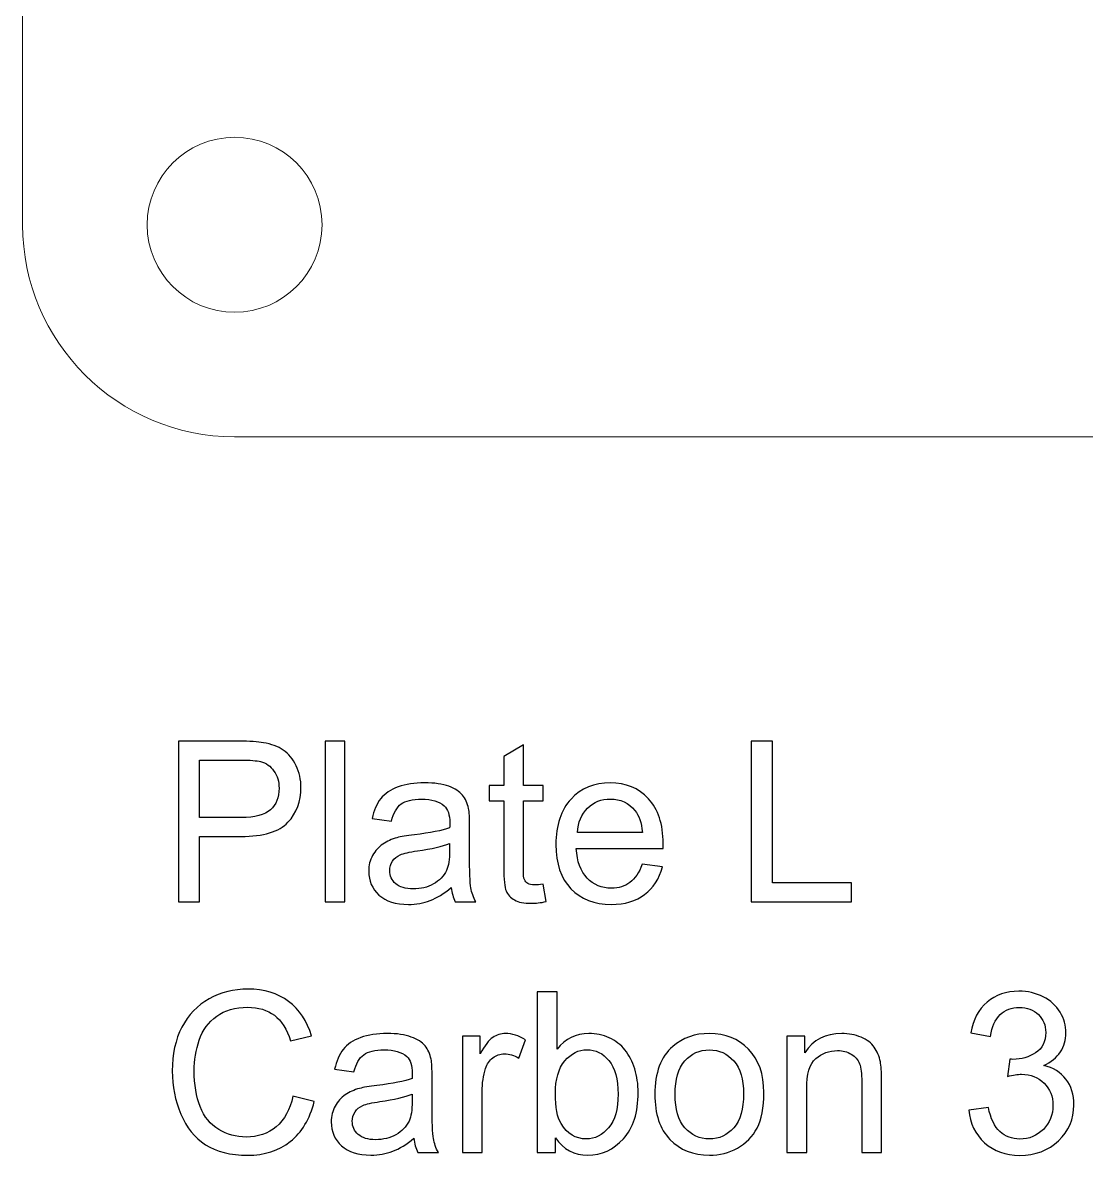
# Model space of a CAD drawing. Header units: millimetres. Extents: x -202 to 204, y -252 to 284.
# Drawn here: x -154.86 to -134.78, y 186.73 to 208.1 of the extents above; entities that cross this region are included whole.
import ezdxf

# ---------------------------------------------------------------- set-up
doc = ezdxf.new("R2010")
doc.units = ezdxf.units.MM
doc.header["$MEASUREMENT"] = 0
doc.layers.add('Layer 1', color=7, linetype='Continuous')

msp = doc.modelspace()

# ---------------------------------------------------------------- linework, layer by layer
at = {"layer": 'Layer 1', "color": 254, "lineweight": 20}
for points, knots in [([(-116.8557, 256.2874), (-114.6465, 256.2874), (-112.8557, 254.4966), (-112.8557, 252.2874), (-112.8557, 252.2874), (-112.8557, 252.2874), (-112.8557, 204.2874), (-112.8557, 204.2874), (-112.8557, 204.2874), (-112.8557, 202.0782), (-114.6465, 200.2874), (-116.8557, 200.2874), (-116.8557, 200.2874), (-116.8557, 200.2874), (-150.8557, 200.2874), (-150.8557, 200.2874), (-150.8557, 200.2874), (-153.0649, 200.2874), (-154.8557, 202.0782), (-154.8557, 204.2874), (-154.8557, 204.2874), (-154.8557, 204.2874), (-154.8557, 252.2874), (-154.8557, 252.2874), (-154.8557, 252.2874), (-154.8557, 254.4966), (-153.0649, 256.2874), (-150.8557, 256.2874), (-150.8557, 256.2874), (-150.8557, 256.2874), (-116.8557, 256.2874), (-116.8557, 256.2874)], [0, 0, 0, 0, 0.1111111, 0.1111111, 0.1111111, 0.1111111, 0.2222222, 0.2222222, 0.2222222, 0.2222222, 0.3333333, 0.3333333, 0.3333333, 0.3333333, 0.4444444, 0.4444444, 0.4444444, 0.4444444, 0.5555556, 0.5555556, 0.5555556, 0.5555556, 0.6666667, 0.6666667, 0.6666667, 0.6666667, 0.7777778, 0.7777778, 0.7777778, 0.7777778, 1, 1, 1, 1]), ([(-152.5057, 204.2874), (-152.5057, 205.1987), (-151.767, 205.9374), (-150.8557, 205.9374), (-150.8557, 205.9374), (-149.9444, 205.9374), (-149.2057, 205.1987), (-149.2057, 204.2874), (-149.2057, 204.2874), (-149.2057, 203.3761), (-149.9444, 202.6374), (-150.8557, 202.6374), (-150.8557, 202.6374), (-151.767, 202.6374), (-152.5057, 203.3761), (-152.5057, 204.2874)], [0, 0, 0, 0, 0.2, 0.2, 0.2, 0.2, 0.4, 0.4, 0.4, 0.4, 0.6, 0.6, 0.6, 0.6, 1, 1, 1, 1])]:
    msp.add_open_spline(points, degree=3, knots=knots, dxfattribs=at)
at = {"layer": 'Layer 1', "color": 242}
for points, knots in [([(-151.9167, 191.5158), (-151.9167, 191.5158), (-151.9167, 194.5461), (-151.9167, 194.5461), (-151.9167, 194.5461), (-151.9167, 194.5461), (-150.7737, 194.5461), (-150.7737, 194.5461), (-150.7737, 194.5461), (-150.5727, 194.5461), (-150.4188, 194.5363), (-150.313, 194.5172), (-150.313, 194.5172), (-150.1641, 194.4925), (-150.0393, 194.4452), (-149.9384, 194.3754), (-149.9384, 194.3754), (-149.8382, 194.3063), (-149.757, 194.2082), (-149.6957, 194.0833), (-149.6957, 194.0833), (-149.6343, 193.9577), (-149.6039, 193.8201), (-149.6039, 193.6698), (-149.6039, 193.6698), (-149.6039, 193.4123), (-149.6858, 193.1936), (-149.8495, 193.0151), (-149.8495, 193.0151), (-150.0139, 192.8373), (-150.3102, 192.7477), (-150.7385, 192.7477), (-150.7385, 192.7477), (-150.7385, 192.7477), (-151.516, 192.7477), (-151.516, 192.7477), (-151.516, 192.7477), (-151.516, 192.7477), (-151.516, 191.5158), (-151.516, 191.5158), (-151.516, 191.5158), (-151.516, 191.5158), (-151.9167, 191.5158), (-151.9167, 191.5158)], [0, 0, 0, 0, 0.0833333, 0.0833333, 0.0833333, 0.0833333, 0.1666667, 0.1666667, 0.1666667, 0.1666667, 0.25, 0.25, 0.25, 0.25, 0.3333333, 0.3333333, 0.3333333, 0.3333333, 0.4166667, 0.4166667, 0.4166667, 0.4166667, 0.5, 0.5, 0.5, 0.5, 0.5833333, 0.5833333, 0.5833333, 0.5833333, 0.6666667, 0.6666667, 0.6666667, 0.6666667, 0.75, 0.75, 0.75, 0.75, 0.8333333, 0.8333333, 0.8333333, 0.8333333, 1, 1, 1, 1]), ([(-149.1489, 191.5158), (-149.1489, 191.5158), (-149.1489, 194.5461), (-149.1489, 194.5461), (-149.1489, 194.5461), (-149.1489, 194.5461), (-148.777, 194.5461), (-148.777, 194.5461), (-148.777, 194.5461), (-148.777, 194.5461), (-148.777, 191.5158), (-148.777, 191.5158), (-148.777, 191.5158), (-148.777, 191.5158), (-149.1489, 191.5158), (-149.1489, 191.5158)], [0, 0, 0, 0, 0.2, 0.2, 0.2, 0.2, 0.4, 0.4, 0.4, 0.4, 0.6, 0.6, 0.6, 0.6, 1, 1, 1, 1]), ([(-145.0334, 191.8488), (-145.0334, 191.8488), (-144.9798, 191.52), (-144.9798, 191.52), (-144.9798, 191.52), (-145.0842, 191.4982), (-145.1781, 191.4869), (-145.2606, 191.4869), (-145.2606, 191.4869), (-145.3961, 191.4869), (-145.5005, 191.508), (-145.5753, 191.5511), (-145.5753, 191.5511), (-145.6494, 191.5934), (-145.7016, 191.6499), (-145.7319, 191.7197), (-145.7319, 191.7197), (-145.7622, 191.7888), (-145.7778, 191.9356), (-145.7778, 192.1586), (-145.7778, 192.1586), (-145.7778, 192.1586), (-145.7778, 193.4215), (-145.7778, 193.4215), (-145.7778, 193.4215), (-145.7778, 193.4215), (-146.0508, 193.4215), (-146.0508, 193.4215), (-146.0508, 193.4215), (-146.0508, 193.4215), (-146.0508, 193.7108), (-146.0508, 193.7108), (-146.0508, 193.7108), (-146.0508, 193.7108), (-145.7778, 193.7108), (-145.7778, 193.7108), (-145.7778, 193.7108), (-145.7778, 193.7108), (-145.7778, 194.2547), (-145.7778, 194.2547), (-145.7778, 194.2547), (-145.7778, 194.2547), (-145.4074, 194.4777), (-145.4074, 194.4777), (-145.4074, 194.4777), (-145.4074, 194.4777), (-145.4074, 193.7108), (-145.4074, 193.7108), (-145.4074, 193.7108), (-145.4074, 193.7108), (-145.0334, 193.7108), (-145.0334, 193.7108), (-145.0334, 193.7108), (-145.0334, 193.7108), (-145.0334, 193.4215), (-145.0334, 193.4215), (-145.0334, 193.4215), (-145.0334, 193.4215), (-145.4074, 193.4215), (-145.4074, 193.4215), (-145.4074, 193.4215), (-145.4074, 193.4215), (-145.4074, 192.1381), (-145.4074, 192.1381), (-145.4074, 192.1381), (-145.4074, 192.0316), (-145.401, 191.9638), (-145.3883, 191.9335), (-145.3883, 191.9335), (-145.3749, 191.9031), (-145.3537, 191.8792), (-145.3241, 191.8608), (-145.3241, 191.8608), (-145.2945, 191.8432), (-145.2521, 191.834), (-145.1971, 191.834), (-145.1971, 191.834), (-145.1555, 191.834), (-145.1011, 191.8389), (-145.0334, 191.8488)], [0, 0, 0, 0, 0.047619, 0.047619, 0.047619, 0.047619, 0.0952381, 0.0952381, 0.0952381, 0.0952381, 0.1428571, 0.1428571, 0.1428571, 0.1428571, 0.1904762, 0.1904762, 0.1904762, 0.1904762, 0.2380952, 0.2380952, 0.2380952, 0.2380952, 0.2857143, 0.2857143, 0.2857143, 0.2857143, 0.3333333, 0.3333333, 0.3333333, 0.3333333, 0.3809524, 0.3809524, 0.3809524, 0.3809524, 0.4285714, 0.4285714, 0.4285714, 0.4285714, 0.4761905, 0.4761905, 0.4761905, 0.4761905, 0.5238095, 0.5238095, 0.5238095, 0.5238095, 0.5714286, 0.5714286, 0.5714286, 0.5714286, 0.6190476, 0.6190476, 0.6190476, 0.6190476, 0.6666667, 0.6666667, 0.6666667, 0.6666667, 0.7142857, 0.7142857, 0.7142857, 0.7142857, 0.7619048, 0.7619048, 0.7619048, 0.7619048, 0.8095238, 0.8095238, 0.8095238, 0.8095238, 0.8571429, 0.8571429, 0.8571429, 0.8571429, 0.9047619, 0.9047619, 0.9047619, 0.9047619, 1, 1, 1, 1]), ([(-141.1084, 191.5158), (-141.1084, 191.5158), (-141.1084, 194.5461), (-141.1084, 194.5461), (-141.1084, 194.5461), (-141.1084, 194.5461), (-140.7069, 194.5461), (-140.7069, 194.5461), (-140.7069, 194.5461), (-140.7069, 194.5461), (-140.7069, 191.8735), (-140.7069, 191.8735), (-140.7069, 191.8735), (-140.7069, 191.8735), (-139.2147, 191.8735), (-139.2147, 191.8735), (-139.2147, 191.8735), (-139.2147, 191.8735), (-139.2147, 191.5158), (-139.2147, 191.5158), (-139.2147, 191.5158), (-139.2147, 191.5158), (-141.1084, 191.5158), (-141.1084, 191.5158)], [0, 0, 0, 0, 0.1428571, 0.1428571, 0.1428571, 0.1428571, 0.2857143, 0.2857143, 0.2857143, 0.2857143, 0.4285714, 0.4285714, 0.4285714, 0.4285714, 0.5714286, 0.5714286, 0.5714286, 0.5714286, 0.7142857, 0.7142857, 0.7142857, 0.7142857, 1, 1, 1, 1]), ([(-151.516, 193.1054), (-151.516, 193.1054), (-150.7321, 193.1054), (-150.7321, 193.1054), (-150.7321, 193.1054), (-150.4732, 193.1054), (-150.289, 193.1534), (-150.1804, 193.25), (-150.1804, 193.25), (-150.0717, 193.3467), (-150.0174, 193.4822), (-150.0174, 193.6571), (-150.0174, 193.6571), (-150.0174, 193.7841), (-150.0491, 193.8928), (-150.1133, 193.9831), (-150.1133, 193.9831), (-150.1775, 194.0734), (-150.2615, 194.1327), (-150.3666, 194.1616), (-150.3666, 194.1616), (-150.4344, 194.1793), (-150.5585, 194.1884), (-150.7406, 194.1884), (-150.7406, 194.1884), (-150.7406, 194.1884), (-151.516, 194.1884), (-151.516, 194.1884), (-151.516, 194.1884), (-151.516, 194.1884), (-151.516, 193.1054), (-151.516, 193.1054)], [0, 0, 0, 0, 0.1111111, 0.1111111, 0.1111111, 0.1111111, 0.2222222, 0.2222222, 0.2222222, 0.2222222, 0.3333333, 0.3333333, 0.3333333, 0.3333333, 0.4444444, 0.4444444, 0.4444444, 0.4444444, 0.5555556, 0.5555556, 0.5555556, 0.5555556, 0.6666667, 0.6666667, 0.6666667, 0.6666667, 0.7777778, 0.7777778, 0.7777778, 0.7777778, 1, 1, 1, 1]), ([(-146.7676, 191.7867), (-146.9059, 191.6696), (-147.0386, 191.5871), (-147.1656, 191.5384), (-147.1656, 191.5384), (-147.2933, 191.4904), (-147.4301, 191.4664), (-147.5762, 191.4664), (-147.5762, 191.4664), (-147.8175, 191.4664), (-148.0023, 191.525), (-148.1322, 191.6428), (-148.1322, 191.6428), (-148.2613, 191.7606), (-148.3262, 191.9116), (-148.3262, 192.0944), (-148.3262, 192.0944), (-148.3262, 192.2023), (-148.3022, 192.3004), (-148.2528, 192.3893), (-148.2528, 192.3893), (-148.2041, 192.4782), (-148.1399, 192.5494), (-148.0609, 192.6031), (-148.0609, 192.6031), (-147.9812, 192.6567), (-147.8923, 192.6976), (-147.7928, 192.7251), (-147.7928, 192.7251), (-147.7201, 192.7442), (-147.6101, 192.7632), (-147.4626, 192.7809), (-147.4626, 192.7809), (-147.162, 192.8168), (-146.9405, 192.8592), (-146.7987, 192.9093), (-146.7987, 192.9093), (-146.7973, 192.9601), (-146.7966, 192.9925), (-146.7966, 193.0059), (-146.7966, 193.0059), (-146.7966, 193.1576), (-146.8318, 193.2649), (-146.9024, 193.3262), (-146.9024, 193.3262), (-146.9969, 193.4109), (-147.1388, 193.4525), (-147.3257, 193.4525), (-147.3257, 193.4525), (-147.5007, 193.4525), (-147.6298, 193.4222), (-147.7138, 193.3608), (-147.7138, 193.3608), (-147.797, 193.2994), (-147.8584, 193.1908), (-147.8986, 193.0348), (-147.8986, 193.0348), (-147.8986, 193.0348), (-148.262, 193.0849), (-148.262, 193.0849), (-148.262, 193.0849), (-148.2288, 193.2402), (-148.1745, 193.3665), (-148.099, 193.4617), (-148.099, 193.4617), (-148.0235, 193.5577), (-147.9134, 193.6317), (-147.7702, 193.6832), (-147.7702, 193.6832), (-147.627, 193.7348), (-147.4612, 193.7609), (-147.2721, 193.7609), (-147.2721, 193.7609), (-147.0844, 193.7609), (-146.9327, 193.7383), (-146.8156, 193.6945), (-146.8156, 193.6945), (-146.6985, 193.6501), (-146.6124, 193.5951), (-146.5567, 193.528), (-146.5567, 193.528), (-146.5016, 193.461), (-146.4635, 193.377), (-146.441, 193.2747), (-146.441, 193.2747), (-146.429, 193.2112), (-146.4226, 193.0969), (-146.4226, 192.9318), (-146.4226, 192.9318), (-146.4226, 192.9318), (-146.4226, 192.4358), (-146.4226, 192.4358), (-146.4226, 192.4358), (-146.4226, 192.0894), (-146.4149, 191.8707), (-146.3986, 191.7797), (-146.3986, 191.7797), (-146.3831, 191.688), (-146.3514, 191.5998), (-146.3048, 191.5158), (-146.3048, 191.5158), (-146.3048, 191.5158), (-146.6936, 191.5158), (-146.6936, 191.5158), (-146.6936, 191.5158), (-146.7317, 191.5927), (-146.7571, 191.683), (-146.7676, 191.7867)], [0, 0, 0, 0, 0.0357143, 0.0357143, 0.0357143, 0.0357143, 0.0714286, 0.0714286, 0.0714286, 0.0714286, 0.1071429, 0.1071429, 0.1071429, 0.1071429, 0.1428571, 0.1428571, 0.1428571, 0.1428571, 0.1785714, 0.1785714, 0.1785714, 0.1785714, 0.2142857, 0.2142857, 0.2142857, 0.2142857, 0.25, 0.25, 0.25, 0.25, 0.2857143, 0.2857143, 0.2857143, 0.2857143, 0.3214286, 0.3214286, 0.3214286, 0.3214286, 0.3571429, 0.3571429, 0.3571429, 0.3571429, 0.3928571, 0.3928571, 0.3928571, 0.3928571, 0.4285714, 0.4285714, 0.4285714, 0.4285714, 0.4642857, 0.4642857, 0.4642857, 0.4642857, 0.5, 0.5, 0.5, 0.5, 0.5357143, 0.5357143, 0.5357143, 0.5357143, 0.5714286, 0.5714286, 0.5714286, 0.5714286, 0.6071429, 0.6071429, 0.6071429, 0.6071429, 0.6428571, 0.6428571, 0.6428571, 0.6428571, 0.6785714, 0.6785714, 0.6785714, 0.6785714, 0.7142857, 0.7142857, 0.7142857, 0.7142857, 0.75, 0.75, 0.75, 0.75, 0.7857143, 0.7857143, 0.7857143, 0.7857143, 0.8214286, 0.8214286, 0.8214286, 0.8214286, 0.8571429, 0.8571429, 0.8571429, 0.8571429, 0.8928571, 0.8928571, 0.8928571, 0.8928571, 0.9285714, 0.9285714, 0.9285714, 0.9285714, 1, 1, 1, 1]), ([(-143.1672, 192.2228), (-143.1672, 192.2228), (-142.7827, 192.1755), (-142.7827, 192.1755), (-142.7827, 192.1755), (-142.8433, 191.9504), (-142.9555, 191.7761), (-143.1192, 191.652), (-143.1192, 191.652), (-143.2836, 191.5285), (-143.4932, 191.4664), (-143.7479, 191.4664), (-143.7479, 191.4664), (-144.0689, 191.4664), (-144.3236, 191.5652), (-144.5113, 191.7627), (-144.5113, 191.7627), (-144.6996, 191.9603), (-144.7935, 192.2376), (-144.7935, 192.5946), (-144.7935, 192.5946), (-144.7935, 192.9643), (-144.6982, 193.2507), (-144.5084, 193.4547), (-144.5084, 193.4547), (-144.3179, 193.6586), (-144.0717, 193.7609), (-143.7683, 193.7609), (-143.7683, 193.7609), (-143.4748, 193.7609), (-143.2349, 193.6607), (-143.0494, 193.461), (-143.0494, 193.461), (-142.8631, 193.2613), (-142.77, 192.9798), (-142.77, 192.6179), (-142.77, 192.6179), (-142.77, 192.5953), (-142.7707, 192.5621), (-142.7721, 192.5184), (-142.7721, 192.5184), (-142.7721, 192.5184), (-144.409, 192.5184), (-144.409, 192.5184), (-144.409, 192.5184), (-144.3955, 192.2771), (-144.3271, 192.0922), (-144.2043, 191.9645), (-144.2043, 191.9645), (-144.0816, 191.8361), (-143.9292, 191.7719), (-143.7457, 191.7719), (-143.7457, 191.7719), (-143.6096, 191.7719), (-143.4932, 191.8079), (-143.3965, 191.8799), (-143.3965, 191.8799), (-143.2998, 191.9511), (-143.2236, 192.0654), (-143.1672, 192.2228)], [0, 0, 0, 0, 0.0625, 0.0625, 0.0625, 0.0625, 0.125, 0.125, 0.125, 0.125, 0.1875, 0.1875, 0.1875, 0.1875, 0.25, 0.25, 0.25, 0.25, 0.3125, 0.3125, 0.3125, 0.3125, 0.375, 0.375, 0.375, 0.375, 0.4375, 0.4375, 0.4375, 0.4375, 0.5, 0.5, 0.5, 0.5, 0.5625, 0.5625, 0.5625, 0.5625, 0.625, 0.625, 0.625, 0.625, 0.6875, 0.6875, 0.6875, 0.6875, 0.75, 0.75, 0.75, 0.75, 0.8125, 0.8125, 0.8125, 0.8125, 0.875, 0.875, 0.875, 0.875, 1, 1, 1, 1]), ([(-144.3885, 192.8246), (-144.3885, 192.8246), (-143.163, 192.8246), (-143.163, 192.8246), (-143.163, 192.8246), (-143.1792, 193.0087), (-143.2265, 193.1477), (-143.3034, 193.2395), (-143.3034, 193.2395), (-143.4219, 193.3827), (-143.5757, 193.4547), (-143.7641, 193.4547), (-143.7641, 193.4547), (-143.9348, 193.4547), (-144.0788, 193.3975), (-144.1952, 193.2832), (-144.1952, 193.2832), (-144.3116, 193.1689), (-144.3758, 193.0158), (-144.3885, 192.8246)], [0, 0, 0, 0, 0.1666667, 0.1666667, 0.1666667, 0.1666667, 0.3333333, 0.3333333, 0.3333333, 0.3333333, 0.5, 0.5, 0.5, 0.5, 0.6666667, 0.6666667, 0.6666667, 0.6666667, 1, 1, 1, 1]), ([(-146.7987, 192.6179), (-146.9341, 192.5621), (-147.1366, 192.5156), (-147.4062, 192.4768), (-147.4062, 192.4768), (-147.5593, 192.4549), (-147.6679, 192.4302), (-147.7307, 192.4027), (-147.7307, 192.4027), (-147.7942, 192.3752), (-147.8436, 192.3349), (-147.8775, 192.2813), (-147.8775, 192.2813), (-147.912, 192.2284), (-147.9297, 192.1698), (-147.9297, 192.1049), (-147.9297, 192.1049), (-147.9297, 192.0055), (-147.8916, 191.9229), (-147.8168, 191.8566), (-147.8168, 191.8566), (-147.742, 191.791), (-147.6319, 191.7578), (-147.4873, 191.7578), (-147.4873, 191.7578), (-147.3441, 191.7578), (-147.2164, 191.7888), (-147.1049, 191.8516), (-147.1049, 191.8516), (-146.9934, 191.9144), (-146.9109, 192.0005), (-146.8587, 192.1092), (-146.8587, 192.1092), (-146.8184, 192.1931), (-146.7987, 192.3173), (-146.7987, 192.481), (-146.7987, 192.481), (-146.7987, 192.481), (-146.7987, 192.6179), (-146.7987, 192.6179)], [0, 0, 0, 0, 0.0909091, 0.0909091, 0.0909091, 0.0909091, 0.1818182, 0.1818182, 0.1818182, 0.1818182, 0.2727273, 0.2727273, 0.2727273, 0.2727273, 0.3636364, 0.3636364, 0.3636364, 0.3636364, 0.4545455, 0.4545455, 0.4545455, 0.4545455, 0.5454545, 0.5454545, 0.5454545, 0.5454545, 0.6363636, 0.6363636, 0.6363636, 0.6363636, 0.7272727, 0.7272727, 0.7272727, 0.7272727, 0.8181818, 0.8181818, 0.8181818, 0.8181818, 1, 1, 1, 1]), ([(-149.7549, 187.8491), (-149.7549, 187.8491), (-149.3535, 187.7475), (-149.3535, 187.7475), (-149.3535, 187.7475), (-149.4374, 187.4187), (-149.5891, 187.1675), (-149.8071, 186.9939), (-149.8071, 186.9939), (-150.0259, 186.8211), (-150.2926, 186.735), (-150.6086, 186.735), (-150.6086, 186.735), (-150.9353, 186.735), (-151.2006, 186.8013), (-151.4052, 186.934), (-151.4052, 186.934), (-151.6098, 187.0673), (-151.7657, 187.2599), (-151.8723, 187.5118), (-151.8723, 187.5118), (-151.9788, 187.7644), (-152.0324, 188.0353), (-152.0324, 188.3246), (-152.0324, 188.3246), (-152.0324, 188.64), (-151.9725, 188.9151), (-151.8518, 189.1501), (-151.8518, 189.1501), (-151.7312, 189.385), (-151.5597, 189.5635), (-151.3368, 189.6856), (-151.3368, 189.6856), (-151.1145, 189.8077), (-150.8697, 189.8683), (-150.6023, 189.8683), (-150.6023, 189.8683), (-150.2989, 189.8683), (-150.0442, 189.7914), (-149.8375, 189.6369), (-149.8375, 189.6369), (-149.6307, 189.4824), (-149.4868, 189.2658), (-149.4057, 188.9857), (-149.4057, 188.9857), (-149.4057, 188.9857), (-149.8001, 188.8926), (-149.8001, 188.8926), (-149.8001, 188.8926), (-149.8706, 189.1134), (-149.9722, 189.2736), (-150.1063, 189.3745), (-150.1063, 189.3745), (-150.2396, 189.4754), (-150.4076, 189.5254), (-150.6108, 189.5254), (-150.6108, 189.5254), (-150.8436, 189.5254), (-151.0376, 189.4697), (-151.1942, 189.3582), (-151.1942, 189.3582), (-151.3509, 189.246), (-151.4609, 189.0965), (-151.5237, 188.9081), (-151.5237, 188.9081), (-151.5872, 188.7204), (-151.619, 188.5264), (-151.619, 188.3267), (-151.619, 188.3267), (-151.619, 188.0685), (-151.5816, 187.8441), (-151.5068, 187.6515), (-151.5068, 187.6515), (-151.4313, 187.4596), (-151.3149, 187.3157), (-151.1561, 187.2204), (-151.1561, 187.2204), (-150.9974, 187.1252), (-150.8259, 187.0779), (-150.6411, 187.0779), (-150.6411, 187.0779), (-150.4167, 187.0779), (-150.2269, 187.1428), (-150.071, 187.2719), (-150.071, 187.2719), (-149.9151, 187.4017), (-149.81, 187.5944), (-149.7549, 187.8491)], [0, 0, 0, 0, 0.0434783, 0.0434783, 0.0434783, 0.0434783, 0.0869565, 0.0869565, 0.0869565, 0.0869565, 0.1304348, 0.1304348, 0.1304348, 0.1304348, 0.173913, 0.173913, 0.173913, 0.173913, 0.2173913, 0.2173913, 0.2173913, 0.2173913, 0.2608696, 0.2608696, 0.2608696, 0.2608696, 0.3043478, 0.3043478, 0.3043478, 0.3043478, 0.3478261, 0.3478261, 0.3478261, 0.3478261, 0.3913043, 0.3913043, 0.3913043, 0.3913043, 0.4347826, 0.4347826, 0.4347826, 0.4347826, 0.4782609, 0.4782609, 0.4782609, 0.4782609, 0.5217391, 0.5217391, 0.5217391, 0.5217391, 0.5652174, 0.5652174, 0.5652174, 0.5652174, 0.6086957, 0.6086957, 0.6086957, 0.6086957, 0.6521739, 0.6521739, 0.6521739, 0.6521739, 0.6956522, 0.6956522, 0.6956522, 0.6956522, 0.7391304, 0.7391304, 0.7391304, 0.7391304, 0.7826087, 0.7826087, 0.7826087, 0.7826087, 0.826087, 0.826087, 0.826087, 0.826087, 0.8695652, 0.8695652, 0.8695652, 0.8695652, 0.9130435, 0.9130435, 0.9130435, 0.9130435, 1, 1, 1, 1]), ([(-144.7999, 186.7865), (-144.7999, 186.7865), (-145.1449, 186.7865), (-145.1449, 186.7865), (-145.1449, 186.7865), (-145.1449, 186.7865), (-145.1449, 189.8168), (-145.1449, 189.8168), (-145.1449, 189.8168), (-145.1449, 189.8168), (-144.7731, 189.8168), (-144.7731, 189.8168), (-144.7731, 189.8168), (-144.7731, 189.8168), (-144.7731, 188.7359), (-144.7731, 188.7359), (-144.7731, 188.7359), (-144.6158, 188.9328), (-144.4154, 189.0316), (-144.172, 189.0316), (-144.172, 189.0316), (-144.0365, 189.0316), (-143.9088, 189.004), (-143.7881, 188.9497), (-143.7881, 188.9497), (-143.6675, 188.8954), (-143.5687, 188.8185), (-143.4904, 188.7204), (-143.4904, 188.7204), (-143.4128, 188.6216), (-143.3514, 188.5031), (-143.3077, 188.3634), (-143.3077, 188.3634), (-143.2632, 188.2244), (-143.2413, 188.0755), (-143.2413, 187.9175), (-143.2413, 187.9175), (-143.2413, 187.5407), (-143.3345, 187.25), (-143.5207, 187.0447), (-143.5207, 187.0447), (-143.7063, 186.8394), (-143.93, 186.7371), (-144.1903, 186.7371), (-144.1903, 186.7371), (-144.4492, 186.7371), (-144.6524, 186.8451), (-144.7999, 187.0617), (-144.7999, 187.0617), (-144.7999, 187.0617), (-144.7999, 186.7865), (-144.7999, 186.7865)], [0, 0, 0, 0, 0.0714286, 0.0714286, 0.0714286, 0.0714286, 0.1428571, 0.1428571, 0.1428571, 0.1428571, 0.2142857, 0.2142857, 0.2142857, 0.2142857, 0.2857143, 0.2857143, 0.2857143, 0.2857143, 0.3571429, 0.3571429, 0.3571429, 0.3571429, 0.4285714, 0.4285714, 0.4285714, 0.4285714, 0.5, 0.5, 0.5, 0.5, 0.5714286, 0.5714286, 0.5714286, 0.5714286, 0.6428571, 0.6428571, 0.6428571, 0.6428571, 0.7142857, 0.7142857, 0.7142857, 0.7142857, 0.7857143, 0.7857143, 0.7857143, 0.7857143, 0.8571429, 0.8571429, 0.8571429, 0.8571429, 1, 1, 1, 1]), ([(-137.005, 187.5866), (-137.005, 187.5866), (-136.6332, 187.636), (-136.6332, 187.636), (-136.6332, 187.636), (-136.5901, 187.425), (-136.5175, 187.2733), (-136.4152, 187.1802), (-136.4152, 187.1802), (-136.3122, 187.0871), (-136.1873, 187.0405), (-136.0398, 187.0405), (-136.0398, 187.0405), (-135.8648, 187.0405), (-135.7167, 187.1012), (-135.596, 187.2225), (-135.596, 187.2225), (-135.4761, 187.3439), (-135.4154, 187.4942), (-135.4154, 187.6734), (-135.4154, 187.6734), (-135.4154, 187.8441), (-135.4711, 187.9852), (-135.5826, 188.096), (-135.5826, 188.096), (-135.6948, 188.2068), (-135.8366, 188.2625), (-136.0088, 188.2625), (-136.0088, 188.2625), (-136.0793, 188.2625), (-136.1668, 188.2484), (-136.2712, 188.2209), (-136.2712, 188.2209), (-136.2712, 188.2209), (-136.2296, 188.5476), (-136.2296, 188.5476), (-136.2296, 188.5476), (-136.2049, 188.5447), (-136.1852, 188.5433), (-136.1696, 188.5433), (-136.1696, 188.5433), (-136.0116, 188.5433), (-135.8691, 188.5849), (-135.7421, 188.6675), (-135.7421, 188.6675), (-135.6151, 188.75), (-135.5516, 188.8778), (-135.5516, 189.0499), (-135.5516, 189.0499), (-135.5516, 189.1861), (-135.5981, 189.2997), (-135.6906, 189.3886), (-135.6906, 189.3886), (-135.783, 189.4782), (-135.9022, 189.5233), (-136.0483, 189.5233), (-136.0483, 189.5233), (-136.1929, 189.5233), (-136.3136, 189.4775), (-136.4095, 189.3872), (-136.4095, 189.3872), (-136.5062, 189.2961), (-136.5683, 189.1593), (-136.5958, 188.9772), (-136.5958, 188.9772), (-136.5958, 188.9772), (-136.9676, 189.0436), (-136.9676, 189.0436), (-136.9676, 189.0436), (-136.9225, 189.2933), (-136.8187, 189.4866), (-136.6579, 189.6235), (-136.6579, 189.6235), (-136.4963, 189.7604), (-136.2959, 189.8295), (-136.056, 189.8295), (-136.056, 189.8295), (-135.8909, 189.8295), (-135.7385, 189.7936), (-135.5995, 189.723), (-135.5995, 189.723), (-135.4606, 189.6517), (-135.354, 189.5551), (-135.2799, 189.4323), (-135.2799, 189.4323), (-135.2066, 189.3095), (-135.1692, 189.1797), (-135.1692, 189.0414), (-135.1692, 189.0414), (-135.1692, 188.9109), (-135.2044, 188.7917), (-135.275, 188.6837), (-135.275, 188.6837), (-135.3455, 188.5765), (-135.4493, 188.4911), (-135.5868, 188.4276), (-135.5868, 188.4276), (-135.4076, 188.3867), (-135.2686, 188.3006), (-135.1692, 188.1701), (-135.1692, 188.1701), (-135.0704, 188.0403), (-135.021, 187.8773), (-135.021, 187.6818), (-135.021, 187.6818), (-135.021, 187.4173), (-135.1169, 187.1929), (-135.3103, 187.0087), (-135.3103, 187.0087), (-135.5029, 186.8246), (-135.747, 186.7329), (-136.0419, 186.7329), (-136.0419, 186.7329), (-136.3079, 186.7329), (-136.5288, 186.8119), (-136.7044, 186.9706), (-136.7044, 186.9706), (-136.8801, 187.1287), (-136.9803, 187.334), (-137.005, 187.5866)], [0, 0, 0, 0, 0.0322581, 0.0322581, 0.0322581, 0.0322581, 0.0645161, 0.0645161, 0.0645161, 0.0645161, 0.0967742, 0.0967742, 0.0967742, 0.0967742, 0.1290323, 0.1290323, 0.1290323, 0.1290323, 0.1612903, 0.1612903, 0.1612903, 0.1612903, 0.1935484, 0.1935484, 0.1935484, 0.1935484, 0.2258065, 0.2258065, 0.2258065, 0.2258065, 0.2580645, 0.2580645, 0.2580645, 0.2580645, 0.2903226, 0.2903226, 0.2903226, 0.2903226, 0.3225806, 0.3225806, 0.3225806, 0.3225806, 0.3548387, 0.3548387, 0.3548387, 0.3548387, 0.3870968, 0.3870968, 0.3870968, 0.3870968, 0.4193548, 0.4193548, 0.4193548, 0.4193548, 0.4516129, 0.4516129, 0.4516129, 0.4516129, 0.483871, 0.483871, 0.483871, 0.483871, 0.516129, 0.516129, 0.516129, 0.516129, 0.5483871, 0.5483871, 0.5483871, 0.5483871, 0.5806452, 0.5806452, 0.5806452, 0.5806452, 0.6129032, 0.6129032, 0.6129032, 0.6129032, 0.6451613, 0.6451613, 0.6451613, 0.6451613, 0.6774194, 0.6774194, 0.6774194, 0.6774194, 0.7096774, 0.7096774, 0.7096774, 0.7096774, 0.7419355, 0.7419355, 0.7419355, 0.7419355, 0.7741935, 0.7741935, 0.7741935, 0.7741935, 0.8064516, 0.8064516, 0.8064516, 0.8064516, 0.8387097, 0.8387097, 0.8387097, 0.8387097, 0.8709677, 0.8709677, 0.8709677, 0.8709677, 0.9032258, 0.9032258, 0.9032258, 0.9032258, 0.9354839, 0.9354839, 0.9354839, 0.9354839, 1, 1, 1, 1]), ([(-147.4746, 187.0574), (-147.6129, 186.9403), (-147.7456, 186.8578), (-147.8726, 186.8091), (-147.8726, 186.8091), (-148.0003, 186.7611), (-148.1371, 186.7371), (-148.2832, 186.7371), (-148.2832, 186.7371), (-148.5245, 186.7371), (-148.7093, 186.7957), (-148.8392, 186.9135), (-148.8392, 186.9135), (-148.9683, 187.0313), (-149.0332, 187.1823), (-149.0332, 187.3651), (-149.0332, 187.3651), (-149.0332, 187.473), (-149.0092, 187.5711), (-148.9598, 187.66), (-148.9598, 187.66), (-148.9111, 187.7489), (-148.8469, 187.8201), (-148.7679, 187.8738), (-148.7679, 187.8738), (-148.6882, 187.9274), (-148.5993, 187.9683), (-148.4998, 187.9958), (-148.4998, 187.9958), (-148.4271, 188.0149), (-148.3171, 188.0339), (-148.1696, 188.0516), (-148.1696, 188.0516), (-147.869, 188.0875), (-147.6475, 188.1299), (-147.5057, 188.18), (-147.5057, 188.18), (-147.5043, 188.2308), (-147.5036, 188.2632), (-147.5036, 188.2766), (-147.5036, 188.2766), (-147.5036, 188.4283), (-147.5388, 188.5356), (-147.6094, 188.5969), (-147.6094, 188.5969), (-147.7039, 188.6816), (-147.8458, 188.7232), (-148.0327, 188.7232), (-148.0327, 188.7232), (-148.2077, 188.7232), (-148.3368, 188.6929), (-148.4208, 188.6315), (-148.4208, 188.6315), (-148.504, 188.5701), (-148.5654, 188.4615), (-148.6056, 188.3055), (-148.6056, 188.3055), (-148.6056, 188.3055), (-148.969, 188.3556), (-148.969, 188.3556), (-148.969, 188.3556), (-148.9358, 188.5109), (-148.8815, 188.6372), (-148.806, 188.7324), (-148.806, 188.7324), (-148.7305, 188.8284), (-148.6204, 188.9024), (-148.4772, 188.9539), (-148.4772, 188.9539), (-148.334, 189.0055), (-148.1682, 189.0316), (-147.9791, 189.0316), (-147.9791, 189.0316), (-147.7914, 189.0316), (-147.6397, 189.009), (-147.5226, 188.9652), (-147.5226, 188.9652), (-147.4055, 188.9208), (-147.3194, 188.8658), (-147.2637, 188.7987), (-147.2637, 188.7987), (-147.2086, 188.7317), (-147.1705, 188.6477), (-147.148, 188.5454), (-147.148, 188.5454), (-147.136, 188.4819), (-147.1296, 188.3676), (-147.1296, 188.2025), (-147.1296, 188.2025), (-147.1296, 188.2025), (-147.1296, 187.7065), (-147.1296, 187.7065), (-147.1296, 187.7065), (-147.1296, 187.3601), (-147.1219, 187.1414), (-147.1056, 187.0504), (-147.1056, 187.0504), (-147.0901, 186.9587), (-147.0584, 186.8705), (-147.0118, 186.7865), (-147.0118, 186.7865), (-147.0118, 186.7865), (-147.4006, 186.7865), (-147.4006, 186.7865), (-147.4006, 186.7865), (-147.4387, 186.8634), (-147.4641, 186.9537), (-147.4746, 187.0574)], [0, 0, 0, 0, 0.0357143, 0.0357143, 0.0357143, 0.0357143, 0.0714286, 0.0714286, 0.0714286, 0.0714286, 0.1071429, 0.1071429, 0.1071429, 0.1071429, 0.1428571, 0.1428571, 0.1428571, 0.1428571, 0.1785714, 0.1785714, 0.1785714, 0.1785714, 0.2142857, 0.2142857, 0.2142857, 0.2142857, 0.25, 0.25, 0.25, 0.25, 0.2857143, 0.2857143, 0.2857143, 0.2857143, 0.3214286, 0.3214286, 0.3214286, 0.3214286, 0.3571429, 0.3571429, 0.3571429, 0.3571429, 0.3928571, 0.3928571, 0.3928571, 0.3928571, 0.4285714, 0.4285714, 0.4285714, 0.4285714, 0.4642857, 0.4642857, 0.4642857, 0.4642857, 0.5, 0.5, 0.5, 0.5, 0.5357143, 0.5357143, 0.5357143, 0.5357143, 0.5714286, 0.5714286, 0.5714286, 0.5714286, 0.6071429, 0.6071429, 0.6071429, 0.6071429, 0.6428571, 0.6428571, 0.6428571, 0.6428571, 0.6785714, 0.6785714, 0.6785714, 0.6785714, 0.7142857, 0.7142857, 0.7142857, 0.7142857, 0.75, 0.75, 0.75, 0.75, 0.7857143, 0.7857143, 0.7857143, 0.7857143, 0.8214286, 0.8214286, 0.8214286, 0.8214286, 0.8571429, 0.8571429, 0.8571429, 0.8571429, 0.8928571, 0.8928571, 0.8928571, 0.8928571, 0.9285714, 0.9285714, 0.9285714, 0.9285714, 1, 1, 1, 1]), ([(-146.5567, 186.7865), (-146.5567, 186.7865), (-146.5567, 188.9815), (-146.5567, 188.9815), (-146.5567, 188.9815), (-146.5567, 188.9815), (-146.2223, 188.9815), (-146.2223, 188.9815), (-146.2223, 188.9815), (-146.2223, 188.9815), (-146.2223, 188.6492), (-146.2223, 188.6492), (-146.2223, 188.6492), (-146.1369, 188.8044), (-146.0579, 188.9074), (-145.9852, 188.9568), (-145.9852, 188.9568), (-145.9133, 189.0062), (-145.8335, 189.0316), (-145.7468, 189.0316), (-145.7468, 189.0316), (-145.6212, 189.0316), (-145.4942, 188.9913), (-145.3644, 188.9116), (-145.3644, 188.9116), (-145.3644, 188.9116), (-145.4928, 188.5659), (-145.4928, 188.5659), (-145.4928, 188.5659), (-145.5831, 188.6202), (-145.6741, 188.647), (-145.7651, 188.647), (-145.7651, 188.647), (-145.847, 188.647), (-145.9196, 188.6223), (-145.9845, 188.5737), (-145.9845, 188.5737), (-146.0494, 188.5243), (-146.0953, 188.4565), (-146.1228, 188.3698), (-146.1228, 188.3698), (-146.1644, 188.2378), (-146.1849, 188.0932), (-146.1849, 187.9358), (-146.1849, 187.9358), (-146.1849, 187.9358), (-146.1849, 186.7865), (-146.1849, 186.7865), (-146.1849, 186.7865), (-146.1849, 186.7865), (-146.5567, 186.7865), (-146.5567, 186.7865)], [0, 0, 0, 0, 0.0714286, 0.0714286, 0.0714286, 0.0714286, 0.1428571, 0.1428571, 0.1428571, 0.1428571, 0.2142857, 0.2142857, 0.2142857, 0.2142857, 0.2857143, 0.2857143, 0.2857143, 0.2857143, 0.3571429, 0.3571429, 0.3571429, 0.3571429, 0.4285714, 0.4285714, 0.4285714, 0.4285714, 0.5, 0.5, 0.5, 0.5, 0.5714286, 0.5714286, 0.5714286, 0.5714286, 0.6428571, 0.6428571, 0.6428571, 0.6428571, 0.7142857, 0.7142857, 0.7142857, 0.7142857, 0.7857143, 0.7857143, 0.7857143, 0.7857143, 0.8571429, 0.8571429, 0.8571429, 0.8571429, 1, 1, 1, 1]), ([(-142.9274, 187.8843), (-142.9274, 188.2907), (-142.8145, 188.592), (-142.588, 188.7874), (-142.588, 188.7874), (-142.3996, 188.9497), (-142.1696, 189.0316), (-141.898, 189.0316), (-141.898, 189.0316), (-141.596, 189.0316), (-141.3491, 188.9328), (-141.1579, 188.7345), (-141.1579, 188.7345), (-140.966, 188.537), (-140.8707, 188.2639), (-140.8707, 187.9154), (-140.8707, 187.9154), (-140.8707, 187.6325), (-140.9131, 187.4102), (-140.9977, 187.2486), (-140.9977, 187.2486), (-141.0824, 187.0864), (-141.2059, 186.9608), (-141.3674, 186.8712), (-141.3674, 186.8712), (-141.5297, 186.7816), (-141.7061, 186.7371), (-141.898, 186.7371), (-141.898, 186.7371), (-142.2049, 186.7371), (-142.4533, 186.8352), (-142.6431, 187.0327), (-142.6431, 187.0327), (-142.8329, 187.2296), (-142.9274, 187.5132), (-142.9274, 187.8843)], [0, 0, 0, 0, 0.1, 0.1, 0.1, 0.1, 0.2, 0.2, 0.2, 0.2, 0.3, 0.3, 0.3, 0.3, 0.4, 0.4, 0.4, 0.4, 0.5, 0.5, 0.5, 0.5, 0.6, 0.6, 0.6, 0.6, 0.7, 0.7, 0.7, 0.7, 0.8, 0.8, 0.8, 0.8, 1, 1, 1, 1]), ([(-140.434, 186.7865), (-140.434, 186.7865), (-140.434, 188.9815), (-140.434, 188.9815), (-140.434, 188.9815), (-140.434, 188.9815), (-140.0996, 188.9815), (-140.0996, 188.9815), (-140.0996, 188.9815), (-140.0996, 188.9815), (-140.0996, 188.6696), (-140.0996, 188.6696), (-140.0996, 188.6696), (-139.938, 188.9109), (-139.7052, 189.0316), (-139.4011, 189.0316), (-139.4011, 189.0316), (-139.2684, 189.0316), (-139.1471, 189.0076), (-139.0363, 188.9603), (-139.0363, 188.9603), (-138.9248, 188.9123), (-138.8423, 188.8502), (-138.7872, 188.7726), (-138.7872, 188.7726), (-138.7315, 188.6957), (-138.6934, 188.604), (-138.6708, 188.4982), (-138.6708, 188.4982), (-138.6574, 188.429), (-138.6504, 188.3084), (-138.6504, 188.1362), (-138.6504, 188.1362), (-138.6504, 188.1362), (-138.6504, 186.7865), (-138.6504, 186.7865), (-138.6504, 186.7865), (-138.6504, 186.7865), (-139.0229, 186.7865), (-139.0229, 186.7865), (-139.0229, 186.7865), (-139.0229, 186.7865), (-139.0229, 188.1221), (-139.0229, 188.1221), (-139.0229, 188.1221), (-139.0229, 188.2731), (-139.037, 188.3867), (-139.0659, 188.4622), (-139.0659, 188.4622), (-139.0949, 188.537), (-139.1464, 188.5969), (-139.2198, 188.6414), (-139.2198, 188.6414), (-139.2938, 188.6865), (-139.3799, 188.7091), (-139.4794, 188.7091), (-139.4794, 188.7091), (-139.6381, 188.7091), (-139.7743, 188.6583), (-139.89, 188.5581), (-139.89, 188.5581), (-140.005, 188.4572), (-140.0622, 188.2667), (-140.0622, 187.9852), (-140.0622, 187.9852), (-140.0622, 187.9852), (-140.0622, 186.7865), (-140.0622, 186.7865), (-140.0622, 186.7865), (-140.0622, 186.7865), (-140.434, 186.7865), (-140.434, 186.7865)], [0, 0, 0, 0, 0.0526316, 0.0526316, 0.0526316, 0.0526316, 0.1052632, 0.1052632, 0.1052632, 0.1052632, 0.1578947, 0.1578947, 0.1578947, 0.1578947, 0.2105263, 0.2105263, 0.2105263, 0.2105263, 0.2631579, 0.2631579, 0.2631579, 0.2631579, 0.3157895, 0.3157895, 0.3157895, 0.3157895, 0.3684211, 0.3684211, 0.3684211, 0.3684211, 0.4210526, 0.4210526, 0.4210526, 0.4210526, 0.4736842, 0.4736842, 0.4736842, 0.4736842, 0.5263158, 0.5263158, 0.5263158, 0.5263158, 0.5789474, 0.5789474, 0.5789474, 0.5789474, 0.6315789, 0.6315789, 0.6315789, 0.6315789, 0.6842105, 0.6842105, 0.6842105, 0.6842105, 0.7368421, 0.7368421, 0.7368421, 0.7368421, 0.7894737, 0.7894737, 0.7894737, 0.7894737, 0.8421053, 0.8421053, 0.8421053, 0.8421053, 0.8947368, 0.8947368, 0.8947368, 0.8947368, 1, 1, 1, 1]), ([(-144.8041, 187.9006), (-144.8041, 187.6374), (-144.7682, 187.4476), (-144.6969, 187.3305), (-144.6969, 187.3305), (-144.5798, 187.1386), (-144.421, 187.0426), (-144.2214, 187.0426), (-144.2214, 187.0426), (-144.0584, 187.0426), (-143.918, 187.1132), (-143.7994, 187.255), (-143.7994, 187.255), (-143.6809, 187.3961), (-143.6216, 187.6063), (-143.6216, 187.8865), (-143.6216, 187.8865), (-143.6216, 188.1729), (-143.6788, 188.3846), (-143.7924, 188.5207), (-143.7924, 188.5207), (-143.906, 188.6569), (-144.0436, 188.7254), (-144.2044, 188.7254), (-144.2044, 188.7254), (-144.3674, 188.7254), (-144.5078, 188.6548), (-144.6263, 188.5137), (-144.6263, 188.5137), (-144.7449, 188.3726), (-144.8041, 188.168), (-144.8041, 187.9006)], [0, 0, 0, 0, 0.1111111, 0.1111111, 0.1111111, 0.1111111, 0.2222222, 0.2222222, 0.2222222, 0.2222222, 0.3333333, 0.3333333, 0.3333333, 0.3333333, 0.4444444, 0.4444444, 0.4444444, 0.4444444, 0.5555556, 0.5555556, 0.5555556, 0.5555556, 0.6666667, 0.6666667, 0.6666667, 0.6666667, 0.7777778, 0.7777778, 0.7777778, 0.7777778, 1, 1, 1, 1]), ([(-142.545, 187.8843), (-142.545, 187.6028), (-142.4836, 187.3926), (-142.3608, 187.2529), (-142.3608, 187.2529), (-142.2381, 187.1125), (-142.0836, 187.0426), (-141.898, 187.0426), (-141.898, 187.0426), (-141.7131, 187.0426), (-141.5593, 187.1132), (-141.4366, 187.2536), (-141.4366, 187.2536), (-141.3145, 187.394), (-141.2531, 187.6085), (-141.2531, 187.8963), (-141.2531, 187.8963), (-141.2531, 188.168), (-141.3145, 188.374), (-141.438, 188.5137), (-141.438, 188.5137), (-141.5615, 188.6534), (-141.7146, 188.7232), (-141.898, 188.7232), (-141.898, 188.7232), (-142.0836, 188.7232), (-142.2381, 188.6534), (-142.3608, 188.5144), (-142.3608, 188.5144), (-142.4836, 188.3754), (-142.545, 188.1651), (-142.545, 187.8843)], [0, 0, 0, 0, 0.1111111, 0.1111111, 0.1111111, 0.1111111, 0.2222222, 0.2222222, 0.2222222, 0.2222222, 0.3333333, 0.3333333, 0.3333333, 0.3333333, 0.4444444, 0.4444444, 0.4444444, 0.4444444, 0.5555556, 0.5555556, 0.5555556, 0.5555556, 0.6666667, 0.6666667, 0.6666667, 0.6666667, 0.7777778, 0.7777778, 0.7777778, 0.7777778, 1, 1, 1, 1]), ([(-147.5057, 187.8886), (-147.6411, 187.8328), (-147.8436, 187.7863), (-148.1132, 187.7475), (-148.1132, 187.7475), (-148.2663, 187.7256), (-148.3749, 187.7009), (-148.4377, 187.6734), (-148.4377, 187.6734), (-148.5012, 187.6459), (-148.5506, 187.6056), (-148.5845, 187.552), (-148.5845, 187.552), (-148.619, 187.4991), (-148.6367, 187.4405), (-148.6367, 187.3756), (-148.6367, 187.3756), (-148.6367, 187.2762), (-148.5986, 187.1936), (-148.5238, 187.1273), (-148.5238, 187.1273), (-148.449, 187.0617), (-148.3389, 187.0285), (-148.1943, 187.0285), (-148.1943, 187.0285), (-148.0511, 187.0285), (-147.9234, 187.0595), (-147.8119, 187.1223), (-147.8119, 187.1223), (-147.7004, 187.1851), (-147.6179, 187.2712), (-147.5657, 187.3799), (-147.5657, 187.3799), (-147.5254, 187.4638), (-147.5057, 187.588), (-147.5057, 187.7517), (-147.5057, 187.7517), (-147.5057, 187.7517), (-147.5057, 187.8886), (-147.5057, 187.8886)], [0, 0, 0, 0, 0.0909091, 0.0909091, 0.0909091, 0.0909091, 0.1818182, 0.1818182, 0.1818182, 0.1818182, 0.2727273, 0.2727273, 0.2727273, 0.2727273, 0.3636364, 0.3636364, 0.3636364, 0.3636364, 0.4545455, 0.4545455, 0.4545455, 0.4545455, 0.5454545, 0.5454545, 0.5454545, 0.5454545, 0.6363636, 0.6363636, 0.6363636, 0.6363636, 0.7272727, 0.7272727, 0.7272727, 0.7272727, 0.8181818, 0.8181818, 0.8181818, 0.8181818, 1, 1, 1, 1])]:
    msp.add_open_spline(points, degree=3, knots=knots, dxfattribs=at)

doc.saveas('drawing.dxf')
